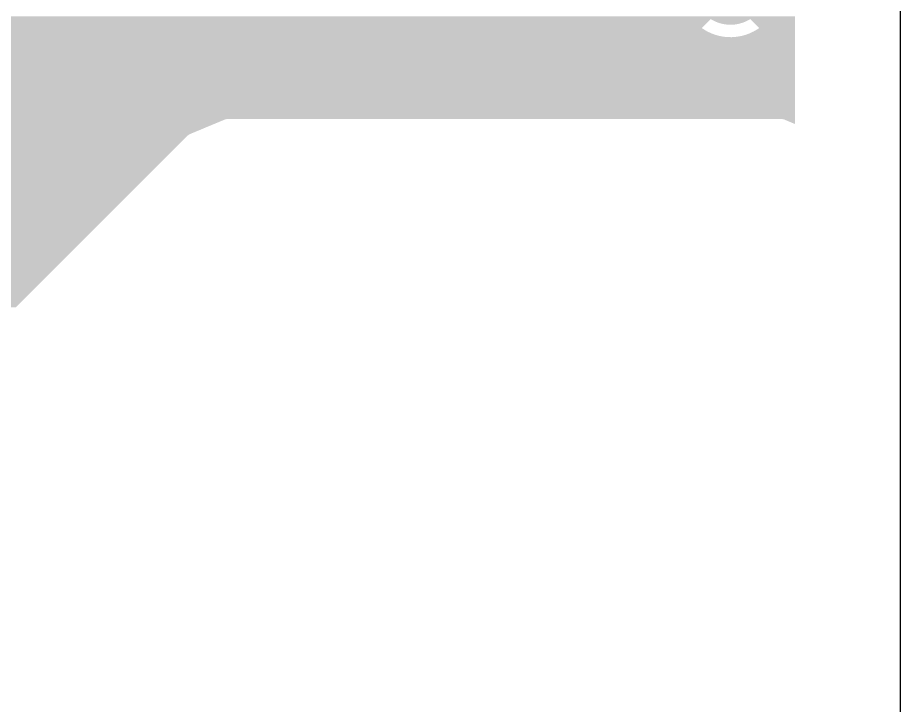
# Model space of a CAD drawing. Extents: x 295 to 953, y 10 to 290.
# Drawn here: x 779.17 to 800.48, y 185.39 to 201.99 of the extents above; entities that cross this region are included whole.
import ezdxf

# ---------------------------------------------------------------- set-up
doc = ezdxf.new("R2010")
doc.units = 0
doc.header["$LTSCALE"] = 5
doc.header["$MEASUREMENT"] = 0
doc.layers.add('FROMC1', color=7, linetype='CONTINUOUS')

msp = doc.modelspace()

# ---------------------------------------------------------------- linework, layer by layer
at = {"layer": 'FROMC1'}
msp.add_line((800.477, 75.999), (800.477, 263.995), dxfattribs=at)
msp.add_line((800.477, 75.999), (800.477, 263.995), dxfattribs=at)
for points in [[(767.977, 201.953), (767.997, 202.021), (797.937, 201.953), (797.937, 202.021)], [(767.881, 201.737), (767.977, 201.953), (795.684, 201.737), (795.899, 201.953)], [(767.977, 201.953), (767.977, 201.953), (795.899, 201.953), (795.9, 201.953)], [(795.935, 201.933), (795.9, 201.953), (796.821, 201.933), (796.855, 201.953)], [(795.952, 201.923), (795.935, 201.933), (796.802, 201.923), (796.821, 201.933)], [(795.989, 201.905), (795.952, 201.923), (796.767, 201.905), (796.802, 201.923)], [(796.006, 201.896), (795.989, 201.905), (796.748, 201.896), (796.767, 201.905)], [(796.044, 201.88), (796.006, 201.896), (796.712, 201.88), (796.748, 201.896)], [(796.062, 201.873), (796.044, 201.88), (796.692, 201.873), (796.712, 201.88)], [(796.102, 201.86), (796.062, 201.873), (796.655, 201.86), (796.692, 201.873)], [(796.119, 201.854), (796.102, 201.86), (796.634, 201.854), (796.655, 201.86)], [(796.16, 201.843), (796.119, 201.854), (796.597, 201.843), (796.634, 201.854)], [(796.178, 201.838), (796.16, 201.843), (796.575, 201.838), (796.597, 201.843)], [(796.22, 201.83), (796.178, 201.838), (796.538, 201.83), (796.575, 201.838)], [(796.237, 201.827), (796.22, 201.83), (796.515, 201.827), (796.538, 201.83)], [(796.281, 201.821), (796.237, 201.827), (796.478, 201.821), (796.515, 201.827)], [(796.297, 201.819), (796.281, 201.821), (796.452, 201.819), (796.478, 201.821)], [(796.345, 201.817), (796.297, 201.819), (796.418, 201.817), (796.452, 201.819)], [(796.357, 201.816), (796.345, 201.817), (796.357, 201.816), (796.418, 201.817)], [(797.071, 201.737), (796.855, 201.953), (797.937, 201.737), (797.937, 201.953)], [(767.771, 201.542), (767.781, 201.559), (796.128, 201.542), (796.06, 201.559)], [(767.781, 201.559), (767.793, 201.579), (796.06, 201.559), (795.993, 201.579)], [(767.793, 201.579), (767.809, 201.604), (795.993, 201.579), (795.928, 201.604)], [(767.809, 201.604), (767.826, 201.632), (795.928, 201.604), (795.864, 201.632)], [(767.826, 201.632), (767.846, 201.663), (795.864, 201.632), (795.802, 201.663)], [(767.846, 201.663), (767.855, 201.679), (795.802, 201.663), (795.776, 201.679)], [(767.855, 201.679), (767.864, 201.699), (795.776, 201.679), (795.742, 201.699)], [(767.864, 201.699), (767.881, 201.737), (795.742, 201.699), (795.684, 201.737)], [(796.613, 201.54), (796.681, 201.555), (797.937, 201.54), (797.937, 201.555)], [(796.681, 201.555), (796.748, 201.575), (797.937, 201.555), (797.937, 201.575)], [(796.748, 201.575), (796.814, 201.598), (797.937, 201.575), (797.937, 201.598)], [(796.814, 201.598), (796.878, 201.626), (797.937, 201.598), (797.937, 201.626)], [(796.878, 201.626), (796.941, 201.657), (797.937, 201.626), (797.937, 201.657)], [(796.941, 201.657), (797.001, 201.691), (797.937, 201.657), (797.937, 201.691)], [(797.001, 201.691), (797.06, 201.729), (797.937, 201.691), (797.937, 201.729)], [(797.06, 201.729), (797.071, 201.737), (797.937, 201.729), (797.937, 201.737)], [(767.506, 201.192), (767.697, 201.424), (797.937, 201.192), (797.937, 201.424)], [(767.697, 201.424), (767.755, 201.516), (797.937, 201.424), (797.937, 201.516)], [(767.755, 201.517), (767.758, 201.521), (796.336, 201.517), (796.266, 201.521)], [(767.755, 201.516), (767.755, 201.517), (796.405, 201.516), (796.336, 201.517)], [(767.758, 201.521), (767.763, 201.53), (796.266, 201.521), (796.197, 201.53)], [(767.763, 201.53), (767.771, 201.542), (796.197, 201.53), (796.128, 201.542)], [(796.405, 201.516), (796.475, 201.52), (797.937, 201.516), (797.937, 201.52)], [(796.475, 201.52), (796.544, 201.528), (797.937, 201.52), (797.937, 201.528)], [(796.544, 201.528), (796.613, 201.54), (797.937, 201.528), (797.937, 201.54)], [(767.286, 200.989), (767.506, 201.192), (797.937, 200.989), (797.937, 201.192)], [(767.04, 200.817), (767.286, 200.989), (797.937, 200.817), (797.937, 200.989)], [(766.773, 200.681), (767.04, 200.817), (797.937, 200.681), (797.937, 200.817)], [(656.805, 199.54), (656.805, 200.5), (797.937, 199.54), (797.937, 200.5)], [(765.898, 200.5), (766.197, 200.52), (797.937, 200.5), (797.937, 200.52)], [(766.197, 200.52), (766.49, 200.581), (797.937, 200.52), (797.937, 200.581)], [(766.49, 200.581), (766.773, 200.681), (797.937, 200.581), (797.937, 200.681)], [(656.805, 199.53), (656.805, 199.54), (784.177, 199.53), (784.226, 199.54)], [(656.805, 199.342), (656.805, 199.53), (783.725, 199.342), (784.177, 199.53)], [(797.671, 199.53), (797.622, 199.54), (797.937, 199.53), (797.937, 199.54)], [(797.936, 199.419), (797.671, 199.53), (797.937, 199.419), (797.937, 199.53)], [(763.536, 199.335), (763.358, 199.342), (783.708, 199.335), (783.725, 199.342)], [(763.832, 199.29), (763.536, 199.335), (783.602, 199.29), (783.708, 199.335)], [(764.12, 199.206), (763.832, 199.29), (783.4, 199.206), (783.602, 199.29)], [(764.192, 199.175), (764.12, 199.206), (783.324, 199.175), (783.4, 199.206)], [(764.253, 199.147), (764.192, 199.175), (783.283, 199.147), (783.324, 199.175)], [(764.394, 199.084), (764.253, 199.147), (783.22, 199.084), (783.283, 199.147)], [(764.649, 198.927), (764.394, 199.084), (783.062, 198.927), (783.22, 199.084)], [(764.88, 198.736), (764.649, 198.927), (782.871, 198.736), (783.062, 198.927)], [(765.083, 198.515), (764.88, 198.736), (782.651, 198.515), (782.871, 198.736)], [(765.255, 198.269), (765.083, 198.515), (782.405, 198.269), (782.651, 198.515)], [(765.392, 198.003), (765.255, 198.269), (782.138, 198.003), (782.405, 198.269)], [(765.492, 197.72), (765.392, 198.003), (781.856, 197.72), (782.138, 198.003)], [(765.552, 197.426), (765.492, 197.72), (781.562, 197.426), (781.856, 197.72)], [(765.572, 197.127), (765.552, 197.426), (781.263, 197.127), (781.562, 197.426)], [(765.565, 196.949), (765.572, 197.127), (781.085, 196.949), (781.263, 197.127)], [(765.521, 196.652), (765.565, 196.949), (780.788, 196.652), (781.085, 196.949)], [(765.437, 196.365), (765.521, 196.652), (780.5, 196.365), (780.788, 196.652)], [(765.315, 196.091), (765.437, 196.365), (780.226, 196.091), (780.5, 196.365)], [(765.157, 195.836), (765.315, 196.091), (779.971, 195.836), (780.226, 196.091)], [(764.966, 195.604), (765.157, 195.836), (779.74, 195.604), (779.971, 195.836)], [(764.746, 195.401), (764.966, 195.604), (779.537, 195.401), (779.74, 195.604)], [(764.5, 195.229), (764.746, 195.401), (779.365, 195.229), (779.537, 195.401)], [(764.233, 195.093), (764.5, 195.229), (779.228, 195.093), (779.365, 195.229)], [(763.95, 194.993), (764.233, 195.093), (779.129, 194.993), (779.228, 195.093)]]:
    msp.add_solid(points, dxfattribs=at)

doc.saveas('drawing.dxf')
